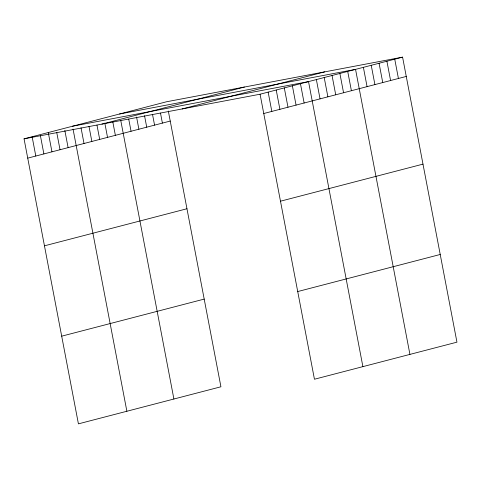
<?xml version="1.0" encoding="UTF-8"?>
<svg xmlns="http://www.w3.org/2000/svg" width="481" height="481" viewBox="0 0 481 481"><rect width="100%" height="100%" fill="white"/><g stroke="black" fill="none" stroke-linecap="round" stroke-linejoin="round"><path stroke-width="0.72" d="M168.326 111.051L220.923 386.784L78.421 423.857L24.05 138.835L166.552 101.762L402.579 57.143L456.95 342.165L314.448 379.238L260.077 94.216L402.579 57.143M101.936 124.11L244.444 87.037M182.185 108.94L324.693 71.867M27.73 158.135L170.238 121.062M263.756 113.516L406.259 76.443M44.462 245.821L186.965 208.748M280.483 201.202L422.985 164.129M61.694 336.171L204.197 299.098M297.721 291.552L440.223 254.479M119.528 113.997L355.549 69.378L409.926 354.401M72.499 126.226L308.525 81.608L362.896 366.636M24.05 138.835L260.077 94.216M394.739 59.181L398.424 78.481M386.904 61.219L390.584 80.519M379.064 63.258L382.75 82.558M371.23 65.296L374.909 84.596M363.389 67.334L367.069 86.64M347.715 71.416L351.395 90.717M339.875 73.455L343.56 92.755M332.04 75.493L335.72 94.793M324.2 77.531L327.886 96.831M316.366 79.569L320.045 98.87M300.451 83.712L304.13 103.012M292.376 85.81L296.055 105.111M284.301 87.915L287.981 107.215M276.226 90.013L279.906 109.313M268.151 92.111L271.831 111.418M160.492 113.089L162.398 123.1M152.513 114.418L154.563 125.138M144.54 115.741L146.723 127.176M136.568 117.063L138.883 129.215M128.728 119.102L131.048 131.253M120.755 120.43L173.9 399.02M112.782 121.753L115.374 135.335M104.81 123.076L107.534 137.374M96.97 125.114L99.699 139.412M88.997 126.437L91.859 141.45M81.018 127.766L84.019 143.488M73.046 129.088L126.876 411.255M64.833 130.471L68.11 147.631M56.758 132.576L60.035 149.729M48.274 132.534L51.96 151.834M40.338 135.347L43.885 153.932M32.125 136.73L35.804 156.03"/></g></svg>
